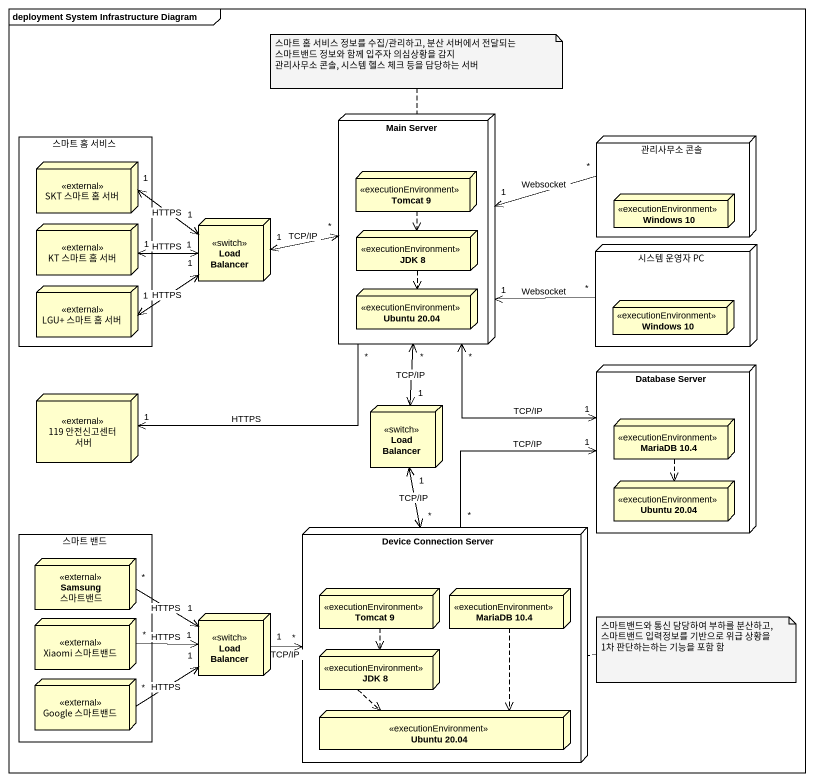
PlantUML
@startuml
mainframe deployment System Infrastructure Diagram
rectangle "스마트 홈 서비스" as 스마트_홈_서비스 {
  node "SKT 스마트 홈 서버" as SKT_스마트_홈_서버 <<external>>
  node "KT 스마트 홈 서버" as KT_스마트_홈_서버 <<external>>
  node "LGU+ 스마트 홈 서버" as LGU_스마트_홈_서버 <<external>>
}
node "Main Server" as Main_Server {
  node "Tomcat 9" as Tomcat_9 <<executionEnvironment>>
  node "JDK 8" as JDK_8 <<executionEnvironment>>
  node "Ubuntu 20.04" as Ubuntu_20_04 <<executionEnvironment>>
}
node "관리사무소 콘솔" as 관리사무소_콘솔 {
  node "Windows 10" as Windows_10 <<executionEnvironment>>
}
node "Load Balancer" as Load_Balancer <<switch>>
node "시스템 운영자 PC" as 시스템_운영자_PC {
  node "Windows 10" as Windows_10_2 <<executionEnvironment>>
}
node "Database Server" as Database_Server {
  node "MariaDB 10.4" as MariaDB_10_4 <<executionEnvironment>>
  node "Ubuntu 20.04" as Ubuntu_20_04_2 <<executionEnvironment>>
}
node "119 안전신고센터 서버" as n119_안전신고센터_서버 <<external>>
node "Load Balancer" as Load_Balancer_2 <<switch>>
rectangle "스마트 밴드" as 스마트_밴드 {
  node "Samsung 스마트밴드" as Samsung_스마트밴드 <<external>>
  node "Xiaomi 스마트밴드" as Xiaomi_스마트밴드 <<external>>
  node "Google 스마트밴드" as Google_스마트밴드 <<external>>
}
node "Device Connection Server" as Device_Connection_Server {
  node "Tomcat 9" as Tomcat_9_2 <<executionEnvironment>>
  node "MariaDB 10.4" as MariaDB_10_4_2 <<executionEnvironment>>
  node "JDK 8" as JDK_8_2 <<executionEnvironment>>
  node "Ubuntu 20.04" as Ubuntu_20_04_3 <<executionEnvironment>>
}
node "Load Balancer" as Load_Balancer_3 <<switch>>
Main_Server "*" <--> "1" Database_Server : TCP/IP
Main_Server "*" --> "1" n119_안전신고센터_서버 : HTTPS
관리사무소_콘솔 "*" -left-> "1" Main_Server : Websocket
SKT_스마트_홈_서버 "1" <-right-> "1" Load_Balancer : HTTPS
Tomcat_9 ..> JDK_8
KT_스마트_홈_서버 "1" <-right-> "1" Load_Balancer : HTTPS
Load_Balancer "1" <-right-> "*" Main_Server : TCP/IP
JDK_8 ..> Ubuntu_20_04
시스템_운영자_PC "*" -left-> "1" Main_Server : Websocket
LGU_스마트_홈_서버 "1" <-right-> "1" Load_Balancer : HTTPS
Load_Balancer_2 "1" <-up-> "*" Main_Server : TCP/IP
MariaDB_10_4 ..> Ubuntu_20_04_2
Device_Connection_Server "*" -up-> "1" Database_Server : TCP/IP
Device_Connection_Server "*" <-up-> "1" Load_Balancer_2 : TCP/IP
Samsung_스마트밴드 "*" -right-> "1" Load_Balancer_3 : HTTPS
Tomcat_9_2 ..> JDK_8_2
MariaDB_10_4_2 ..> Ubuntu_20_04_3
Xiaomi_스마트밴드 "*" -right-> "1" Load_Balancer_3 : HTTPS
Load_Balancer_3 "1" -right-> "*" Device_Connection_Server : TCP/IP
JDK_8_2 ..> Ubuntu_20_04_3
Google_스마트밴드 "*" -right-> "1" Load_Balancer_3 : HTTPS
note top of Main_Server
  스마트 홈 서비스 정보를 수집/관리하고, 분산 서버에서 전달되는 스마트밴드 정보와 함께 입주자 의심상황을 감지
  관리사무소 콘솔, 시스템 헬스 체크 등을 담당하는 서버
end note
note right of Device_Connection_Server : 스마트밴드와 통신 담당하여 부하를 분산하고, 스마트밴드 입력정보를 기반으로 위급 상황을 1차 판단하는하는 기능을 포함 함
@enduml
